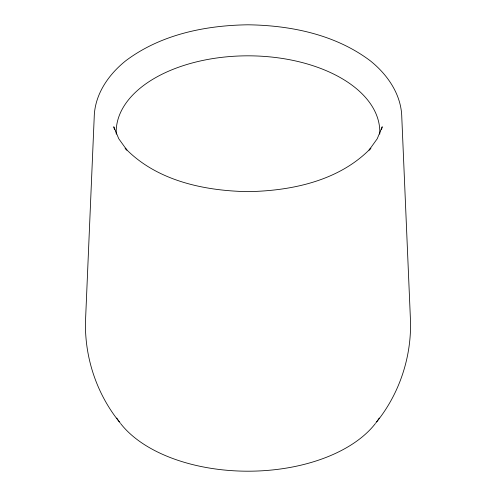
<?xml version="1.0" encoding="UTF-8"?>
<svg xmlns="http://www.w3.org/2000/svg" width="496" height="496" viewBox="0 0 496 496"><rect width="100%" height="100%" fill="white"/><g stroke="black" fill="none" stroke-linecap="round" stroke-linejoin="round"><path stroke-width="0.74" d="M381.523 129.599L382.224 126.759L377.245 138.731L369.086 150.102L370.884 148.168C339.4 180.842 291.797 190.855 248 191.642C204.203 190.855 156.6 180.842 125.116 148.168L126.914 150.102L118.755 138.731L113.776 126.759L114.477 129.599M375.739 423.032C398.951 394.791 411.302 358.255 410.527 321.761L401.797 117.391C401.4 94.562 387.55 74.586 370.221 60.754C335.395 34.54 290.83 25.383 248 24.8C205.17 25.383 160.605 34.54 125.779 60.754C108.45 74.586 94.6 94.562 94.203 117.391L85.473 321.761C84.698 358.255 97.049 394.791 120.261 423.032M116.25 134.162A131.806 76.099 0 0 1 248 55.825A131.806 76.099 0 0 1 379.75 134.162M379.229 418.041A139.556 80.569 0 0 1 376.712 421.767M375.329 423.609A139.556 80.569 0 0 1 248 471.2A139.556 80.569 0 0 1 120.671 423.609M119.288 421.767A139.556 80.569 0 0 1 116.771 418.041"/></g></svg>
